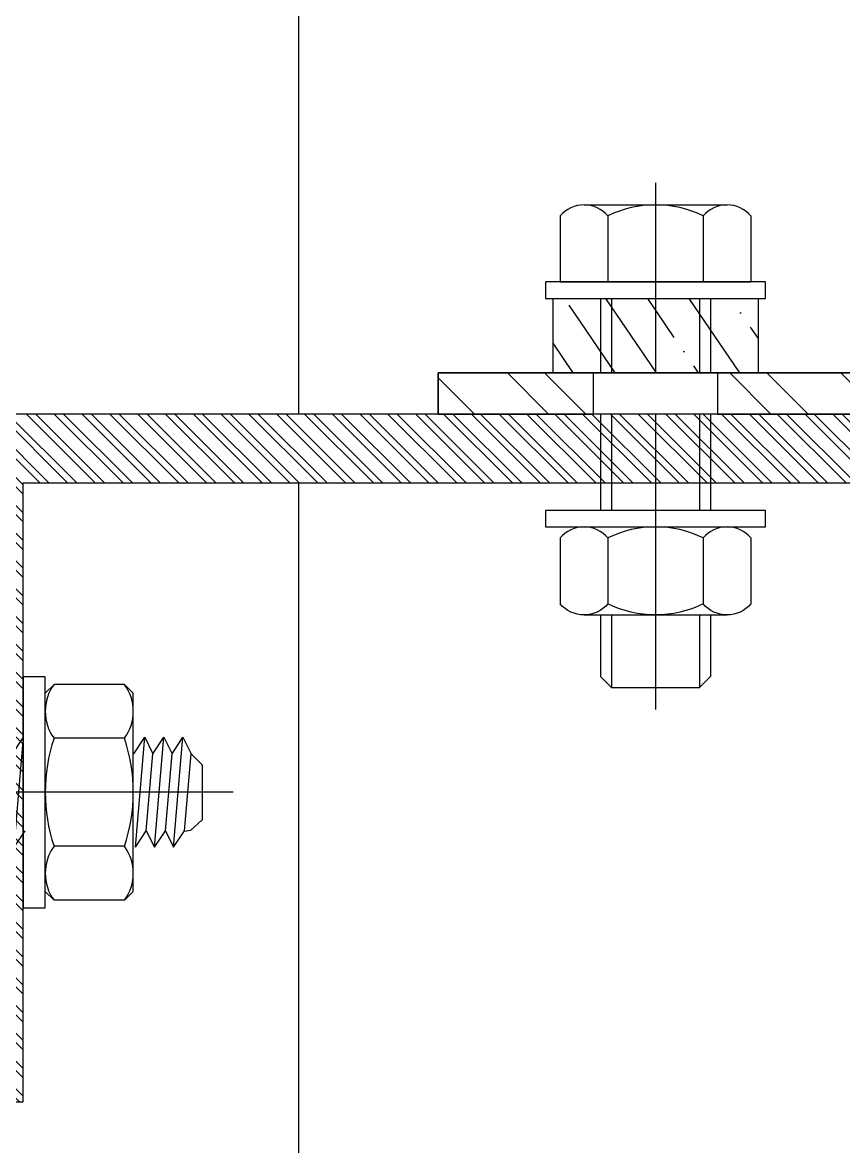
# Model space of a CAD drawing. Header units: millimetres. Extents: x 2519235 to 7246330, y 25937 to 201821.
# Drawn here: x 2752574 to 2752633.6, y 143813.9 to 143895.7 of the extents above; entities that cross this region are included whole.
import ezdxf

# ---------------------------------------------------------------- set-up
doc = ezdxf.new("R2010")
doc.units = ezdxf.units.MM
doc.set_wipeout_variables(frame=1)
doc.linetypes.add('CENTER', pattern=[50.800000000000004, 31.75, -6.35, 6.35, -6.35])
doc.linetypes.add('HIDDEN', pattern=[0.375, 0.25, -0.125])
for name, color, linetype in [('000 - STRUCTURE_STEEL_ACCESORIES_MAIN_COLOR_2', 7, 'Continuous'), ('000 - STRUCTURE_STEEL_ACCESORIES_WIPEOUT_', 7, 'Continuous'), ('010 - ASPG_ACCESSORIES_HATCH_', 7, 'Continuous'), ('010 - ASPG_ACCESSORIES_MAIN_COLOR_1', 7, 'Continuous'), ('010 - ASPG_ACCESSORIES_SUB_COLOR_1', 7, 'Continuous'), ('010 - ASPG_ACCESSORIES_WIPEOUT_', 7, 'Continuous'), ('010 - ASPG_FASTERN_DEF_SUB', 7, 'Continuous'), ('010 - ASPG_FASTERN_HIDDEN_', 7, 'Continuous'), ('010 - ASPG_FASTERN_MAIN_COLOR_1', 7, 'Continuous'), ('010 - ASPG_FASTERN_SUB_COLOR_2', 7, 'Continuous'), ('Xref-PLAN-106.940$0$_Beam', 7, 'Continuous')]:
    doc.layers.add(name, color=color, linetype=linetype)
pattern_1 = [(45, (68845973.91123614, -106253.6340706302), (-4.041115254481119, 4.041115254481119), []), (45, (68845976.60531414, -106253.6340706302), (-4.041115254481119, 4.041115254481119), [])]

# ---------------------------------------------------------------- blocks, each defined once
blk = doc.blocks.new('Xref-PLAN-106.940')
at = {"layer": 'Xref-PLAN-106.940$0$_Beam', "color": 7}
for p, q in [((153369.1805612047, 22958.39665348398), (153369.1805612047, 16058.39665348381)), ((153669.1805612047, 22958.39665348398), (153669.1805612047, 16058.39665348381))]:
    blk.add_line(p, q, dxfattribs=at)
blk = doc.blocks.new('A$C6d15e31b')
at = {"color": 7}
blk.add_blockref('Xref-PLAN-106.940', (-135619.3374636862, -23258.39544955263), dxfattribs=at)
blk = doc.blocks.new('G$C7D677D58')
at = {"layer": '010 - ASPG_FASTERN_MAIN_COLOR_1'}
h = blk.add_hatch(dxfattribs=at)
h.set_pattern_fill('ANSI35', scale=0.02, angle=280.6768409131589, style=0)
h.set_pattern_definition([(145.6768409131589, (67.45353497568851, -13.09426057516771), (0.00281929956869494, 0.00412935224241727), []), (145.6768409131589, (67.45006064978782, -13.09491560150343), (0.00281929956869494, 0.00412935224241727), [0.006249999999999968, -0.001249999999999992, 0, -0.001249999999999992])])
h.paths.add_polyline_path([(0.02989179726182556, 0.01545000000078289), (0.02447319464567954, 0.01545000000078289), (0.02447319464567954, 0.0005500000004303729), (0.02989179726182556, 0.0005500000004303729)])
at = {"layer": '010 - ASPG_FASTERN_DEF_SUB', "color": 7, "ltscale": 0.1}
blk.add_line((0.03829179726176335, 0.007999999999924512), (0, 0.007999999999924512, -2.806346833239134e-06), dxfattribs=at)
at = {"layer": '010 - ASPG_FASTERN_MAIN_COLOR_1', "color": 7}
for p, q in [((0.01327319464712673, 0, -2.806346833239134e-06), (0.01327319464712673, 0.01599999999996271, -2.806346833239134e-06)), ((0.01327319464712673, 0.01599999999996271, -2.806346833239134e-06), (0.01447319464705288, 0.01599999999996271, -2.806346833239134e-06)), ((0.01447319464705288, 0.01599999999996271, -2.806346833239134e-06), (0.01447319464705288, 0, -2.806346833239134e-06)), ((0.02989179726182556, 0), (0.02989179726182556, 0.01599999999996271)), ((0.02989179726182556, 0.01599999999996271), (0.03109179726175171, 0.01599999999996271)), ((0.03109179726175171, 0.01599999999996271), (0.03109179726175171, 0)), ((0.01247319464710017, 0.01492820323028354, -2.806346833239134e-06), (0.007673194646940829, 0.01492820323028354, -2.806346833239134e-06)), ((0.03109179726175171, 0.001071796769679167), (0.03109179726175171, 0.01492820323028354)), ((0.03589179726191105, 0.01492820323028354), (0.03109179726175171, 0.01492820323028354)), ((0.006873194647141645, 0.002803847577297347, -2.806346833239134e-06), (0.006873194647141645, 0.01319615242266536, -2.806346833239134e-06)), ((0.01327319464712673, 0.002803847577297347, -2.806346833239134e-06), (0.01327319464712673, 0.01319615242266536, -2.806346833239134e-06)), ((0.03669179726193761, 0.002803847577297347), (0.03669179726193761, 0.01319615242266536)), ((0.002400000000079672, 0.01199999999994361, -2.806346833239134e-06), (0.001600000000053114, 0.01119999999991705, -2.806346833239134e-06)), ((0.006873194647141645, 0.01199999999994361, -2.806346833239134e-06), (0.002400000000079672, 0.01199999999994361, -2.806346833239134e-06)), ((0.01247319464710017, 0.01146410161504718, -2.806346833239134e-06), (0.007673194646940829, 0.01146410161504718, -2.806346833239134e-06)), ((0.03589179726191105, 0.01146410161504718), (0.03109179726175171, 0.01146410161504718)), ((0.001600000000053114, 0.00479999999993197, -2.806346833239134e-06), (0.001600000000053114, 0.01119999999991705, -2.806346833239134e-06)), ((0.006873194647141645, 0.01119999999991705, -2.806346833239134e-06), (0.001600000000053114, 0.01119999999991705, -2.806346833239134e-06)), ((0.006873194647141645, 0.00479999999993197, -2.806346833239134e-06), (0.001600000000053114, 0.00479999999993197, -2.806346833239134e-06)), ((0.002400000000079672, 0.003999999999905413, -2.806346833239134e-06), (0.001600000000053114, 0.00479999999993197, -2.806346833239134e-06)), ((0.01247319464710017, 0.00453589838480184, -2.806346833239134e-06), (0.007673194646940829, 0.00453589838480184, -2.806346833239134e-06)), ((0.03589179726191105, 0.00453589838480184), (0.03109179726175171, 0.00453589838480184)), ((0.006873194647141645, 0.003999999999905413, -2.806346833239134e-06), (0.002400000000079672, 0.003999999999905413, -2.806346833239134e-06)), ((0.01247319464710017, 0.001071796769679167, -2.806346833239134e-06), (0.007673194646940829, 0.001071796769679167, -2.806346833239134e-06)), ((0.03589179726191105, 0.001071796769679167), (0.03109179726175171, 0.001071796769679167)), ((0.01447319464705288, 0, -2.806346833239134e-06), (0.01327319464712673, 0, -2.806346833239134e-06)), ((0.03109179726175171, 0), (0.02989179726182556, 0))]:
    blk.add_line(p, q, dxfattribs=at)
at = {"layer": '010 - ASPG_FASTERN_MAIN_COLOR_1', "color": 7, "elevation": -2.806346833239134e-06}
for points in [[(0.007673194646940829, 0.01492820323028354, 0.4618802153516978), (0.007673194646940829, 0.01146410161504718, 0.2309401076757868), (0.007673194646940829, 0.00453589838480184, 0.461880215351701), (0.007673194646940829, 0.001071796769679167)], [(0.01247319464710017, 0.01492820323028354, -0.4618802153516978), (0.01247319464710017, 0.01146410161504718, -0.2309401076757868), (0.01247319464710017, 0.00453589838480184, -0.461880215351701), (0.01247319464710017, 0.001071796769679167)], [(0.03589179726191105, 0.01492820323028354, -0.4618802153516978), (0.03589179726191105, 0.01146410161504718, -0.2309401076757868), (0.03589179726191105, 0.00453589838480184, -0.4618802153517009), (0.03589179726191105, 0.001071796769679167)]]:
    blk.add_lwpolyline(points, format="xyb", dxfattribs=at)
at = {"layer": '010 - ASPG_FASTERN_MAIN_COLOR_1', "color": 7}
blk.add_lwpolyline([(0.02989179726182556, 0.01545000000078289), (0.02447319464567954, 0.01545000000078289), (0.02447319464567954, 0.0005500000004303729), (0.02989179726182556, 0.0005500000004303729)], close=True, dxfattribs=at)
at = {"layer": '010 - ASPG_FASTERN_SUB_COLOR_2', "color": 7, "linetype": 'HIDDEN'}
for p, q in [((0.02989179726182556, 0.01199999999994361), (0.01447319464705288, 0.01199999999994361, -2.806346833239134e-06)), ((0.02989179726182556, 0.01119999999991705), (0.01447319464705288, 0.01119999999991705, -2.806346833239134e-06)), ((0.02989179726182556, 0.00479999999993197), (0.01447319464705288, 0.00479999999993197, -2.806346833239134e-06)), ((0.02989179726182556, 0.003999999999905413), (0.01447319464705288, 0.003999999999905413, -2.806346833239134e-06))]:
    blk.add_line(p, q, dxfattribs=at)
blk = doc.blocks.new('010 - ASPG_ACCESSORIES_BRACKET_FOR_FRAME_TYPE-1_CUT-VIEW')
at = {"color": 7}
blk.add_wipeout([(4.656612873077393e-10, 25.00000000008731), (4.656612873077393e-10, 1.8189894035458565e-12), (40, 1.8189894035458565e-12), (40, 3.000000000153044), (3.0000000003213074, 3.000000000153044), (3.0000000003213074, 25.00000000008731)], dxfattribs=at).dxf.layer = '010 - ASPG_ACCESSORIES_WIPEOUT_'
at = {"layer": '010 - ASPG_ACCESSORIES_HATCH_'}
h = blk.add_hatch(dxfattribs=at)
h.set_pattern_fill('ANSI32', scale=0.03)
h.set_pattern_definition(pattern_1)
h.paths.add_polyline_path([(1.452183664310724, 16.08500000019558), (1.100000000093132, 16.73000000005413), (0.7478163363412023, 16.08500000019558), (4.656612873077393e-10, 16.08500000019558), (4.656612873077393e-10, 25.00000000008731), (3.000000000465661, 25.00000000008731), (2.9848025678657, 16.08500000019558)])
h = blk.add_hatch(dxfattribs=at)
h.set_pattern_fill('ANSI32', scale=0.03)
h.set_pattern_definition(pattern_1)
h.paths.add_polyline_path([(4.656612873077393e-10, 0), (4.656612873077393e-10, 11.78062006374239), (0.1825785292312503, 11.91500000003725), (1.247816335875541, 11.91500000003725), (1.600000000558794, 11.27000000019325), (1.952183664776385, 11.91500000003725), (3.000000000465661, 11.9150000000518), (3.000000000465661, 3.000000000160071), (19.70000000018626, 3.000000000043656), (19.70000000018626, 1.164153218269348e-10)])
h = blk.add_hatch(dxfattribs=at)
h.set_pattern_fill('ANSI32', scale=0.03)
h.set_pattern_definition(pattern_1)
h.paths.add_polyline_path([(28.70000000018626, 1.164153218269348e-10), (28.70000000018626, 3.000000000043656), (40, 3.000000000160071), (40, 0)])
at = {"layer": '010 - ASPG_ACCESSORIES_MAIN_COLOR_1', "color": 7}
blk.add_lwpolyline([(4.656612873077393e-10, 25.00000000008731), (4.656612873077393e-10, 0), (40, 0), (40, 3.000000000160071), (3.000000000465661, 3.000000000160071), (3.000000000465661, 25.00000000008731)], close=True, dxfattribs=at)
at = {"layer": '010 - ASPG_ACCESSORIES_SUB_COLOR_1', "color": 7}
for points in [[(1.452183664310724, 16.08500000019558), (1.100000000093132, 16.73000000005413), (0.7478163363412023, 16.08500000019558), (4.656612873077393e-10, 16.08500000019558), (4.656612873077393e-10, 25.00000000008731), (3.000000000465661, 25.00000000008731), (2.9848025678657, 16.08500000019558)], [(4.656612873077393e-10, 0), (4.656612873077393e-10, 11.78062006374239), (0.1825785292312503, 11.91500000003725), (1.247816335875541, 11.91500000003725), (1.600000000558794, 11.27000000019325), (1.952183664776385, 11.91500000003725), (3.000000000465661, 11.9150000000518), (3.000000000465661, 3.000000000160071), (19.70000000018626, 3.000000000043656), (19.70000000018626, 1.164153218269348e-10)], [(28.70000000018626, 1.164153218269348e-10), (28.70000000018626, 3.000000000043656), (40, 3.000000000160071), (40, 0)]]:
    blk.add_lwpolyline(points, close=True, dxfattribs=at)
blk = doc.blocks.new('000_ASPG_TYP_FILES_EXPANSION_BOLT_1')
at = {"layer": '010 - ASPG_FASTERN_HIDDEN_', "color": 7, "linetype": 'CENTER'}
blk.add_line((-15.26864065614063, 9.349345953436885e-16), (74.85623900254723, -4.583622674533936e-15), dxfattribs=at)
at = {"layer": '010 - ASPG_FASTERN_MAIN_COLOR_1', "color": 7}
for p, q in [((-8.000000000029104, 7.211963661015035), (-7.359999999956925, 7.851963660985349)), ((-7.359999999956925, 7.851963660985349), (-2.24000000001979, 7.851963660985348)), ((-1.600000000034924, 7.211963661015034), (-2.24000000001979, 7.851963660985348)), ((-8.000000000029104, 7.211963661015035), (-8.000000000029104, -7.211963661000481)), ((-1.600000000034924, 7.211963661015034), (-1.600000000034925, -7.211963661000482)), ((-7.359999999956926, 3.925981830441743), (-2.24000000001979, 3.925981830441742)), ((-7.359999999956926, -3.92598183042719), (-2.240000000019791, -3.92598183042719)), ((-7.359999999956927, -7.851963660985347), (-8.000000000029104, -7.211963661000481)), ((-2.240000000019791, -7.851963660985348), (-1.600000000034925, -7.211963661000482)), ((-7.359999999956927, -7.851963660985347), (-2.240000000019791, -7.851963660985348))]:
    blk.add_line(p, q, dxfattribs=at)
blk.add_lwpolyline([(-1.600000000034925, -8.400000000052387), (-5.143516556450961e-16, -8.400000000052387), (5.143516556450961e-16, 8.400000000052387), (-1.600000000034924, 8.400000000052387)], close=True, dxfattribs=at)
for centre, radius, start, end in [((-4.66958333333605, 5.888972745771753), 3.330416666666676, 143.8846352637614, 216.115364737895), ((-4.930416666640667, 5.888972745771753), 3.330416666666676, 323.884635262105, 36.11536473623859), ((4.361666666693054, -2.670750561156677e-16), 12.36166666666667, 161.4825631773627, 198.5174368226373), ((-13.96166666666977, 8.549055197049716e-16), 12.36166666666667, 341.4825631773626, 18.51743682263733), ((-4.66958333333605, -5.888972745771753), 3.330416666666676, 143.884635262105, 216.1153647362386), ((-4.930416666640667, -5.888972745771753), 3.330416666666676, 323.8846352637614, 36.11536473789496)]:
    blk.add_arc(centre, radius, start, end, dxfattribs=at)
at = {"layer": '010 - ASPG_FASTERN_SUB_COLOR_2', "color": 7}
for p, q in [((50.50000000005821, 4.000000000014549), (60.29349832783919, 4.565945234964598)), ((60.29349832783919, 4.565945234964598), (60.29349832783919, -1.068101395154376)), ((-10.9215796769422, 4.000000000014553), (-11.72089587236405, 2.799999999973807)), ((-10.9215796769422, 4.000000000014553), (-11.61439999999129, -4.000000000014551)), ((-10.33270272545633, 2.799999999973807), (-10.9215796769422, 4.000000000014553)), ((-9.535979677020805, 4.000000000014553), (-10.33270272545633, 2.799999999973807)), ((-9.535979677020805, 4.000000000014553), (-10.22880000004079, -4.000000000014551)), ((-8.947102725418517, 2.799999999973807), (-9.535979677020805, 4.000000000014553)), ((-8.150379676982993, 4.000000000014553), (-8.947102725418517, 2.799999999973807)), ((-8.150379676982993, 4.000000000014553), (-8.84320000000298, -4.000000000014551)), ((0.6632203230692542, 4.000000000014552), (-0.1335027254826853, 2.799999999973807)), ((0.6632203230692542, 4.000000000014552), (-0.02959999995073328, -4.000000000014552)), ((1.25209727458423, 2.799999999973807), (0.6632203230692542, 4.000000000014552)), ((2.048820323019755, 4.000000000014552), (1.25209727458423, 2.799999999973807)), ((2.048820323019755, 4.000000000014552), (1.355999999999767, -4.000000000014552)), ((2.637697274622042, 2.799999999973807), (2.048820323019755, 4.000000000014552)), ((3.434420323057566, 4.000000000014552), (2.637697274622042, 2.799999999973807)), ((3.434420323057566, 4.000000000014552), (2.741600000037578, -4.000000000014552)), ((4.023297274572542, 2.799999999973806), (3.434420323057566, 4.000000000014552)), ((4.820020323008066, 4.000000000014552), (4.023297274572542, 2.799999999973806)), ((4.820020323008066, 4.000000000014552), (4.127199999988079, -4.000000000014552)), ((5.408897274610354, 2.799999999973806), (4.820020323008066, 4.000000000014552)), ((6.205620323045878, 4.000000000014552), (5.408897274610354, 2.799999999973806)), ((6.205620323045878, 4.000000000014552), (5.512800000025891, -4.000000000014552)), ((6.79449727453175, 2.799999999973806), (6.205620323045878, 4.000000000014552)), ((7.591220322996378, 4.000000000014551), (6.79449727453175, 2.799999999973806)), ((7.591220322996378, 4.000000000014551), (6.898399999947287, -4.000000000014552)), ((8.180097274598666, 2.799999999973806), (7.591220322996378, 4.000000000014551)), ((8.97682032303419, 4.000000000014551), (8.180097274598666, 2.799999999973806)), ((8.97682032303419, 4.000000000014551), (8.284000000014203, -4.000000000014553)), ((9.565697274520062, 2.799999999973806), (8.97682032303419, 4.000000000014551)), ((10.362420323072, 4.000000000014551), (9.565697274520062, 2.799999999973806)), ((10.362420323072, 4.000000000014551), (9.669600000052014, -4.000000000014553)), ((10.95129727458698, 2.799999999973806), (10.362420323072, 4.000000000014551)), ((11.7480203230225, 4.000000000014551), (10.95129727458698, 2.799999999973806)), ((11.7480203230225, 4.000000000014551), (11.05520000000251, -4.000000000014553)), ((12.33689727462479, 2.799999999973806), (11.7480203230225, 4.000000000014551)), ((13.13362032306031, 4.000000000014551), (12.33689727462479, 2.799999999973806)), ((13.13362032306031, 4.000000000014551), (12.44080000004033, -4.000000000014553)), ((13.13362032306031, 4.000000000014551), (47.5000000000291, 4.000000000014549)), ((47.5000000000291, 3.000000000043653), (47.5000000000291, 4.000000000014549)), ((50.50000000005821, 1.999999999956341), (50.50000000005821, 4.000000000014549)), ((67.5, 4.000000000014547), (60.29349832783919, 3.279349832839213)), ((67.5, -4.000000000014556), (67.5, 4.000000000014547)), ((-13.0000000000291, 1.999999999956345), (-12.16536610751064, 2.78428793490457)), ((-11.72089587236405, 2.799999999973807), (-12.20587009846349, -2.799999999973806)), ((-12.16536610751064, 2.78428793490457), (-11.71493255696259, 2.844075092638378)), ((-10.33270272545633, 2.799999999973807), (-10.81767695155577, -2.799999999973806)), ((-8.947102725418517, 2.799999999973807), (-9.432076951488853, -2.799999999973806)), ((1.25209727458423, 2.799999999973807), (0.7671230484847908, -2.799999999973807)), ((2.637697274622042, 2.799999999973807), (2.152723048435291, -2.799999999973807)), ((4.023297274572542, 2.799999999973806), (3.538323048473103, -2.799999999973807)), ((5.408897274610354, 2.799999999973806), (4.923923048423603, -2.799999999973807)), ((6.79449727453175, 2.799999999973806), (6.309523048461415, -2.799999999973807)), ((8.180097274598666, 2.799999999973806), (7.695123048499227, -2.799999999973807)), ((9.565697274520062, 2.799999999973806), (9.080723048449727, -2.799999999973807)), ((10.95129727458698, 2.799999999973806), (10.46632304848754, -2.799999999973807)), ((12.33689727462479, 2.799999999973806), (11.85192304843804, -2.799999999973807)), ((50.50000000005821, 3.000000000043653), (47.5000000000291, 3.000000000043653)), ((-13.0000000000291, -1.999999999956343), (-13.0000000000291, 1.999999999956345)), ((50.50000000005821, 1.999999999956341), (51.5000000000291, 1.999999999956341)), ((56.22075922007207, 1.999999999956341), (57.5, 1.999999999956341)), ((50.50000000005821, -4.000000000014555), (50.50000000005821, 1.04255772453325)), ((50.65813716000412, 1.193949539578167), (51.02902187901782, 1.193949539578167)), ((52.5, 0.999999999970893), (52.5, -3.214697847761802e-15)), ((54.72792407794623, -0.3162277660012511), (55.27207592205377, 1.316227765986693)), ((56.68357206514338, 1.409183307376221), (57.11225793708581, 1.409183307376221)), ((58.5, 0.9999999999708926), (58.5, -0.03725061344448835)), ((52.02902187898871, 0.1939495396072712), (52.02902187898871, -0.7475786201248443)), ((55.03590488355258, -1.104050547830415), (55.74926603140193, 0.7656552351108951)), ((58.11087046129978, 0.4618428399699006), (58.17742339696269, -0.8002381526894204)), ((53.5, -0.9999999999708995), (53.77924077992793, -0.9999999999708995)), ((59.4620560821204, -1.036530483703249), (60.29349832783919, -1.068101395154376)), ((-13.0000000000291, -1.999999999956343), (-12.16536610751064, -2.835704890574561)), ((53.02902187895961, -1.747578620095741), (54.10159884969471, -1.747578620095741)), ((59.17603592126397, -1.747578620095741), (60.29349832783919, -1.747578620095741)), ((60.29349832783919, -1.747578620095741), (60.29349832783919, -4.689106779886064)), ((-11.61439999999129, -4.000000000014551), (-12.20587009846349, -2.799999999973806)), ((-10.81767695155577, -2.799999999973806), (-11.61439999999129, -4.000000000014551)), ((-10.22880000004079, -4.000000000014551), (-10.81767695155577, -2.799999999973806)), ((-9.432076951488853, -2.799999999973806), (-10.22880000004079, -4.000000000014551)), ((-8.84320000000298, -4.000000000014551), (-9.432076951488853, -2.799999999973806)), ((-8.046476951567456, -2.799999999973806), (-8.84320000000298, -4.000000000014551)), ((0.7671230484847908, -2.799999999973807), (-0.02959999995073328, -4.000000000014552)), ((1.355999999999767, -4.000000000014552), (0.7671230484847908, -2.799999999973807)), ((2.152723048435291, -2.799999999973807), (1.355999999999767, -4.000000000014552)), ((2.741600000037578, -4.000000000014552), (2.152723048435291, -2.799999999973807)), ((3.538323048473103, -2.799999999973807), (2.741600000037578, -4.000000000014552)), ((4.127199999988079, -4.000000000014552), (3.538323048473103, -2.799999999973807)), ((4.923923048423603, -2.799999999973807), (4.127199999988079, -4.000000000014552)), ((5.512800000025891, -4.000000000014552), (4.923923048423603, -2.799999999973807)), ((6.309523048461415, -2.799999999973807), (5.512800000025891, -4.000000000014552)), ((6.898399999947287, -4.000000000014552), (6.309523048461415, -2.799999999973807)), ((7.695123048499227, -2.799999999973807), (6.898399999947287, -4.000000000014552)), ((8.284000000014203, -4.000000000014553), (7.695123048499227, -2.799999999973807)), ((9.080723048449727, -2.799999999973807), (8.284000000014203, -4.000000000014553)), ((9.669600000052014, -4.000000000014553), (9.080723048449727, -2.799999999973807)), ((10.46632304848754, -2.799999999973807), (9.669600000052014, -4.000000000014553)), ((11.05520000000251, -4.000000000014553), (10.46632304848754, -2.799999999973807)), ((11.85192304843804, -2.799999999973807), (11.05520000000251, -4.000000000014553)), ((12.44080000004033, -4.000000000014553), (11.85192304843804, -2.799999999973807)), ((47.5000000000291, -4.000000000014555), (47.5000000000291, -3.000000000043659)), ((47.5000000000291, -3.000000000043659), (50.50000000005821, -3.000000000043659)), ((12.50000000005821, -4.000000000014553), (47.5000000000291, -4.000000000014555)), ((60.29349832783919, -4.689106779886064), (50.50000000005821, -4.000000000014555)), ((60.29349832783919, -3.27934983283922), (67.5, -4.000000000014556))]:
    blk.add_line(p, q, dxfattribs=at)
for centre, start, end in [((51.5000000000291, 0.9999999999708931), 0, 90), ((56.22075922007207, 0.9999999999708927), 90, 161.565051177078), ((57.5, 0.9999999999708926), 0, 90), ((51.02902187901782, 0.1939495396072712), 0, 121.939390925067), ((56.68357206514338, 0.4091833074053249), 90, 159.1163175735186), ((57.11225793708581, 0.4091833074053249), 3.018565158218145, 90), ((53.02902187895961, -0.7475786201248443), 180, 270), ((53.5, -3.27593018771917e-15), 180, 270), ((53.77924077992793, -3.293028754085677e-15), 270, 341.565051177078), ((59.17603592126397, -0.7475786201248448), 183.0185651582182, 270), ((59.4999999999709, -0.03725061344448841), 180, 267.825451638266), ((54.10159884969471, -0.7475786201248444), 270, 339.1163175735186)]:
    blk.add_arc(centre, 1, start, end, dxfattribs=at)
blk = doc.blocks.new('*U3382')
at = {"color": 7}
blk.add_wipeout([(70.15690248460032, 44.99999999999268), (70.15690248460032, -4.438704672206353e-10), (7.105427357601002e-15, -4.3655765922885856e-10), (7.105427357601002e-15, -5), (75.15690248459578, -5.000000000007312), (75.15690248459578, 44.99999999999268)], dxfattribs=at).dxf.layer = '000 - STRUCTURE_STEEL_ACCESORIES_WIPEOUT_'
at = {"layer": '010 - ASPG_ACCESSORIES_HATCH_'}
h = blk.add_hatch(dxfattribs=at)
h.set_pattern_fill('ANSI32', scale=0.03, angle=-90.00000000000001)
h.set_pattern_definition([(315, (-106107.3323710556, -14494268.67851865), (1.01027881362028, 1.01027881362028), []), (315, (-106107.3323710556, -14494269.35203815), (1.01027881362028, 1.01027881362028), [])])
h.paths.add_polyline_path([(70.15690248459578, 44.99999999999268), (70.15690248459578, -7.321622247282584e-12), (0, 0), (0, -5), (75.15690248459578, -5.000000000007321), (75.15690248459578, 44.99999999999268)])
at = {"layer": '000 - STRUCTURE_STEEL_ACCESORIES_MAIN_COLOR_2', "color": 7}
blk.add_lwpolyline([(70.15690248459578, 44.99999999999268), (70.15690248459578, -7.321622247282584e-12), (0, 0), (0, -5), (75.15690248459578, -5.000000000007321), (75.15690248459578, 44.99999999999268)], close=True, dxfattribs=at)
at = {"color": 7}
blk.add_blockref('000_ASPG_TYP_FILES_EXPANSION_BOLT_1', (70.15690248460032, 22.49999999977441), dxfattribs=at)
at = {"color": 7, "xscale": -1000, "yscale": 1000, "zscale": 1000, "rotation": 90}
blk.add_blockref('G$C7D677D58', (32.1999999997206, 16.47319464554312, 0.001403173416619567), dxfattribs=at)
at = {"color": 7, "xscale": -1, "rotation": 180}
blk.add_blockref('010 - ASPG_ACCESSORIES_BRACKET_FOR_FRAME_TYPE-1_CUT-VIEW', (-4.656612873077393e-10, -5), dxfattribs=at)

msp = doc.modelspace()

# ---------------------------------------------------------------- block references
at = {"color": 7}
msp.add_blockref('A$C6d15e31b', (2734544.160699638, 149862.19399822), dxfattribs=at)

# ---------------------------------------------------------------- next in the draw order: block references
at = {"color": 7, "rotation": 180}
msp.add_blockref('*U3382', (2752644.16069964, 143862.1939982211), dxfattribs=at)

doc.saveas('drawing.dxf')
